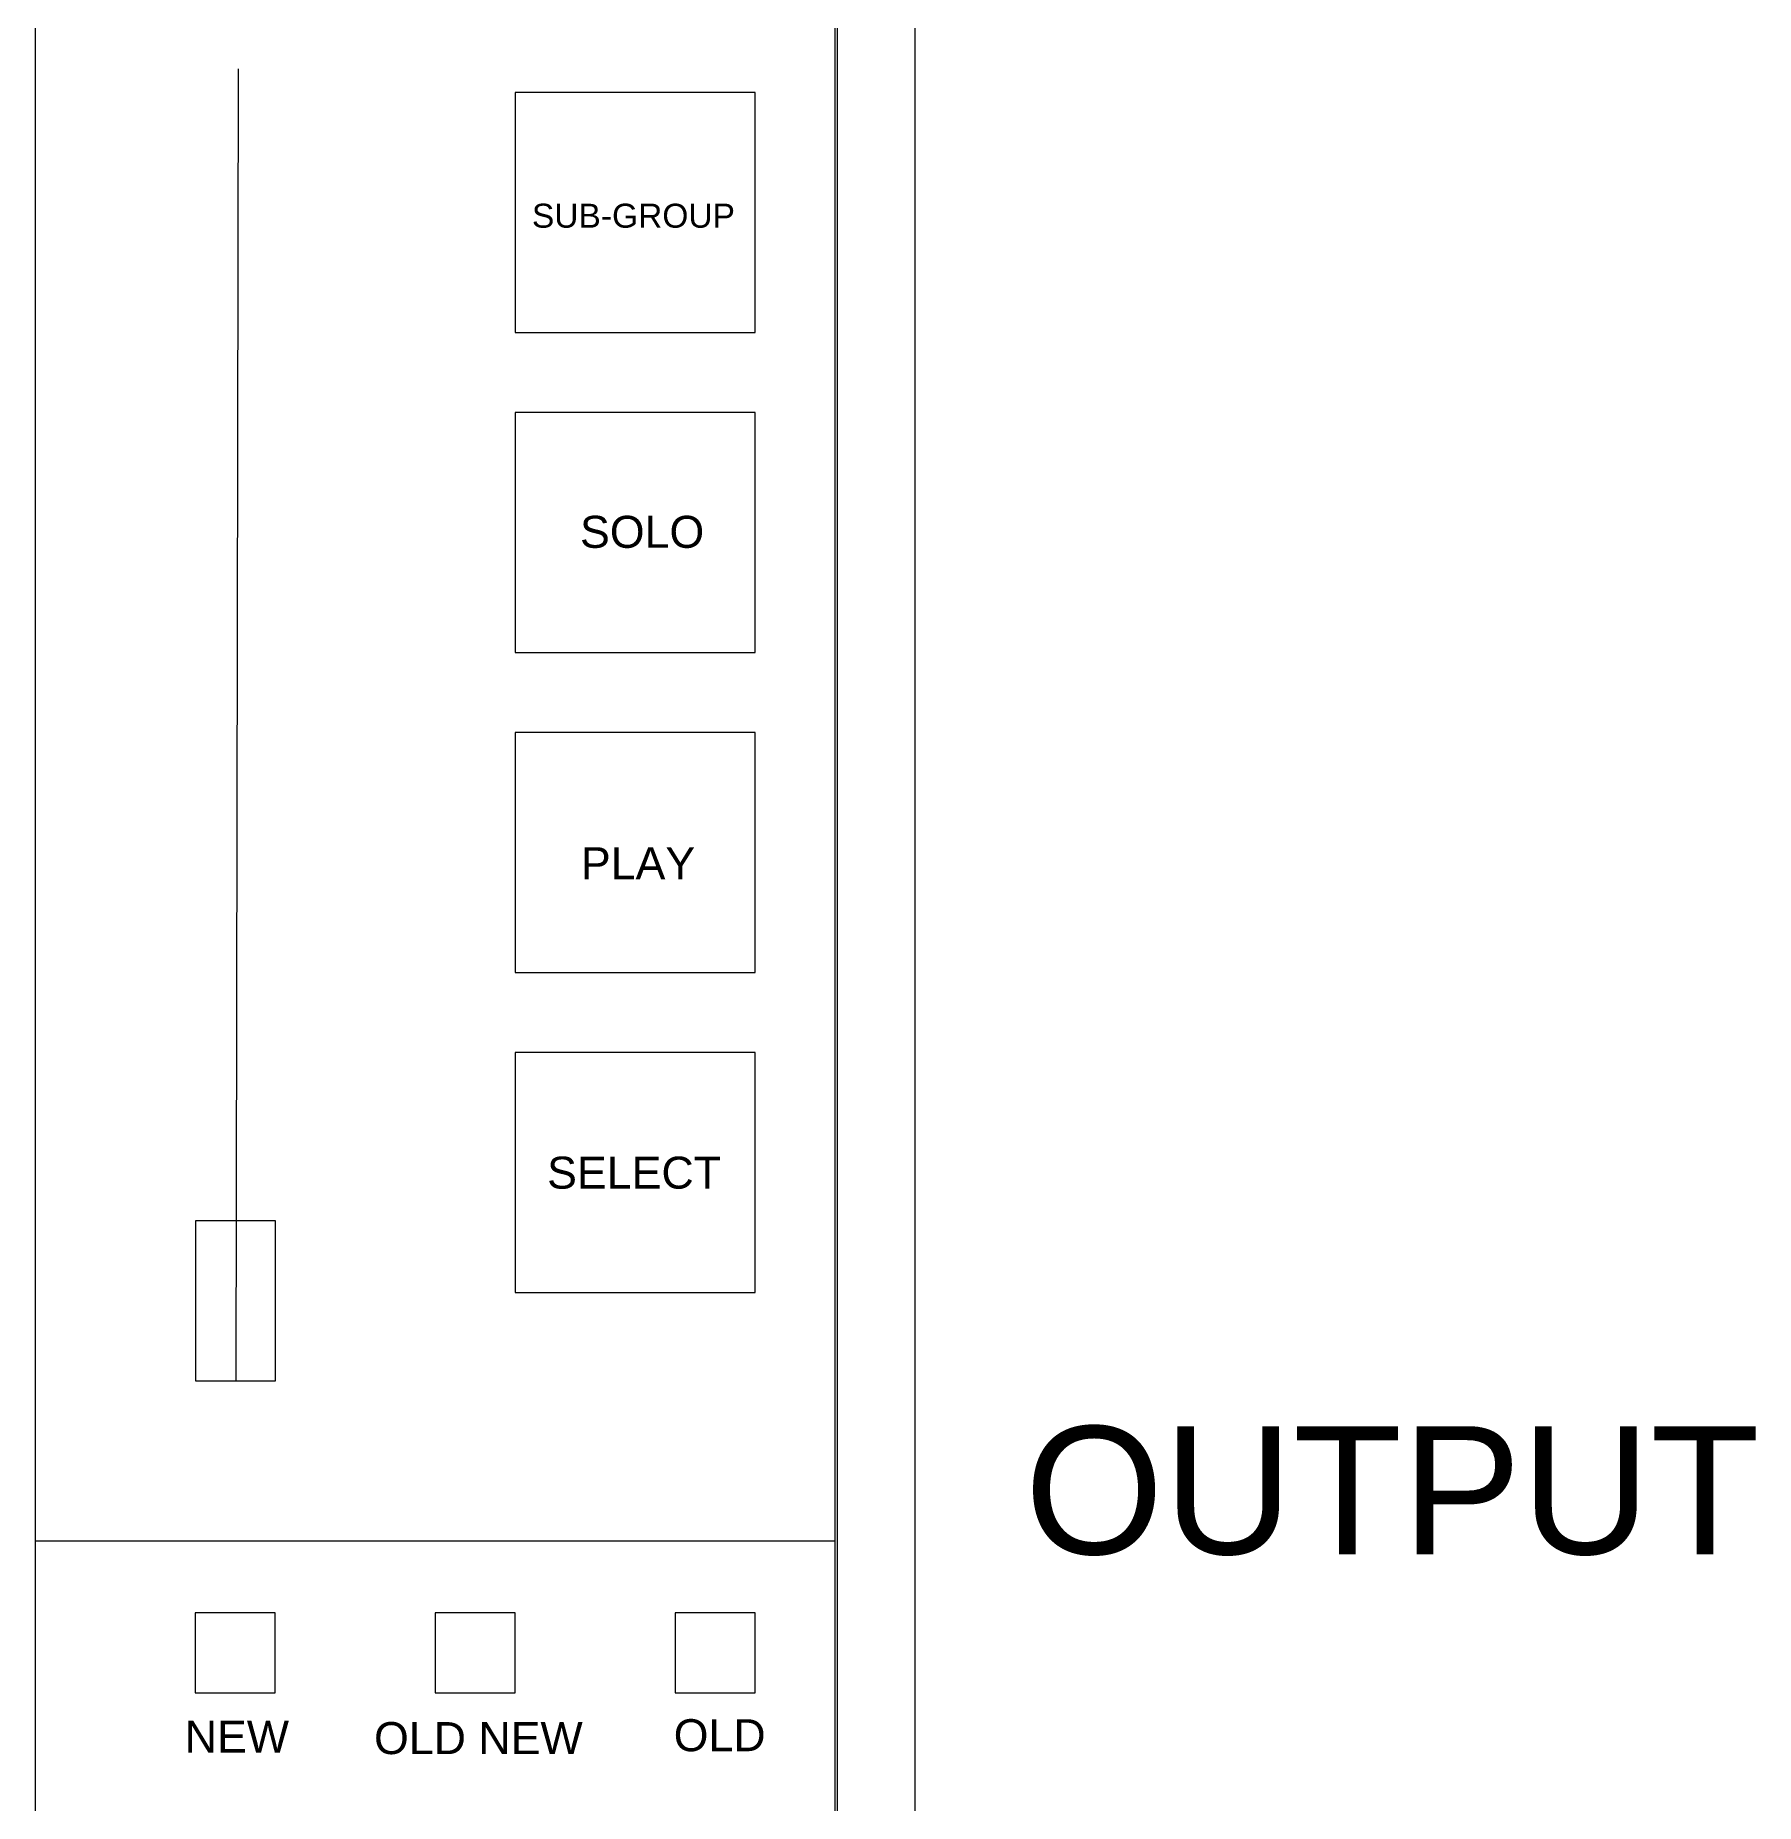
# Model space of a CAD drawing. Header units: inches. Extents: x 50 to 455, y -1657 to 1150.
# Drawn here: x 50.1 to 265.1, y -1231.1 to -1010.1 of the extents above; entities that cross this region are included whole.
import ezdxf

# ---------------------------------------------------------------- set-up
doc = ezdxf.new("R2010")
doc.units = ezdxf.units.IN
doc.header["$MEASUREMENT"] = 0
doc.layers.get('0').update_dxf_attribs({"lineweight": 25, "true_color": 0xffffff})
doc.styles.add('textstyle21', font='')
doc.styles.add('textstyle28', font='')
doc.styles.add('textstyle29', font='')
doc.styles.add('textstyle30', font='')
doc.styles.add('textstyle31', font='')
doc.styles.add('textstyle43', font='')
doc.styles.add('textstyle44', font='')
doc.styles.add('textstyle45', font='')
doc.styles.get('textstyle21').set_extended_font_data('Liberation Sans')
doc.styles.get('textstyle28').set_extended_font_data('Liberation Sans')
doc.styles.get('textstyle29').set_extended_font_data('Liberation Sans')
doc.styles.get('textstyle30').set_extended_font_data('Liberation Sans')
doc.styles.get('textstyle31').set_extended_font_data('Liberation Sans')
doc.styles.get('textstyle43').set_extended_font_data('Liberation Sans')
doc.styles.get('textstyle44').set_extended_font_data('Liberation Sans')
doc.styles.get('textstyle45').set_extended_font_data('Liberation Sans')

msp = doc.modelspace()

# ---------------------------------------------------------------- linework, layer by layer
for p, q in [((150.06, -1657.27), (150.06, 942.73)), ((50.1, -998.3), (50.1, -1198.3)), ((150.32, -998.3), (150.32, -1198.3)), ((75.47, -1014.3), (75.14, -1178.35)), ((140.06, -1017.27), (110.06, -1017.27)), ((110.06, -1017.27), (110.06, -1047.27)), ((140.06, -1047.27), (140.06, -1017.27)), ((110.06, -1047.27), (140.06, -1047.27)), ((140.06, -1057.27), (110.06, -1057.27)), ((110.06, -1057.27), (110.06, -1087.27)), ((140.06, -1087.27), (140.06, -1057.27)), ((110.06, -1087.27), (140.06, -1087.27)), ((140.06, -1097.27), (110.06, -1097.27)), ((110.06, -1097.27), (110.06, -1127.27)), ((140.06, -1127.27), (140.06, -1097.27)), ((110.06, -1127.27), (140.06, -1127.27)), ((110.06, -1137.27), (110.06, -1167.27)), ((140.06, -1137.27), (110.06, -1137.27)), ((140.06, -1167.27), (140.06, -1137.27)), ((80.1, -1158.3), (70.1, -1158.3)), ((70.1, -1158.3), (70.1, -1168.3)), ((80.1, -1178.3), (80.1, -1158.3)), ((70.1, -1168.3), (70.1, -1178.3)), ((110.06, -1167.27), (140.06, -1167.27)), ((70.1, -1178.3), (80.1, -1178.3)), ((50.1, -1198.3), (100.1, -1198.3)), ((50.1, -1198.3), (50.1, -1478.3)), ((100.1, -1198.3), (100.1, -1198.3)), ((100.1, -1198.3), (150.06, -1198.3)), ((150.32, -1198.3), (150.32, -1478.3)), ((70.06, -1207.27), (70.06, -1217.27)), ((80.06, -1207.27), (70.06, -1207.27)), ((80.06, -1217.27), (80.06, -1207.27)), ((100.06, -1207.27), (100.06, -1217.27)), ((110.06, -1207.27), (100.06, -1207.27)), ((110.06, -1217.27), (110.06, -1207.27)), ((130.06, -1207.27), (130.06, -1217.27)), ((140.06, -1207.27), (130.06, -1207.27)), ((140.06, -1217.27), (140.06, -1207.27)), ((70.06, -1217.27), (80.06, -1217.27)), ((100.06, -1217.27), (110.06, -1217.27)), ((130.06, -1217.27), (140.06, -1217.27))]:
    msp.add_line(p, q)
at = {"color": 1, "true_color": 0xff0000}
msp.add_line((160, -830), (160, -1650), dxfattribs=at)

# ---------------------------------------------------------------- texts
at = {"char_height": 1, "attachment_point": 1}
for s, insert, style in [('\\C2;\\H3;SUB-GROUP', (112.16, -1031.17), 'textstyle44'), ('\\C6;\\H4;SOLO', (118.17, -1070.18), 'textstyle45'), ('\\C7;\\H4;PLAY', (118.28, -1111.6), 'textstyle21'), ('\\C4;\\H4;SELECT', (114.06, -1150.27), 'textstyle43'), ('\\C1;\\H16;OUTPUT', (173.73, -1183.96), 'textstyle28'), ('\\C7;\\H4;NEW', (68.77, -1220.76), 'textstyle29'), ('\\C7;\\H4;OLD NEW', (92.43, -1220.94), 'textstyle31'), ('\\C7;\\H4;OLD', (129.88, -1220.58), 'textstyle30')]:
    msp.add_mtext(s, dxfattribs=dict(at, insert=insert, style=style))

doc.saveas('drawing.dxf')
